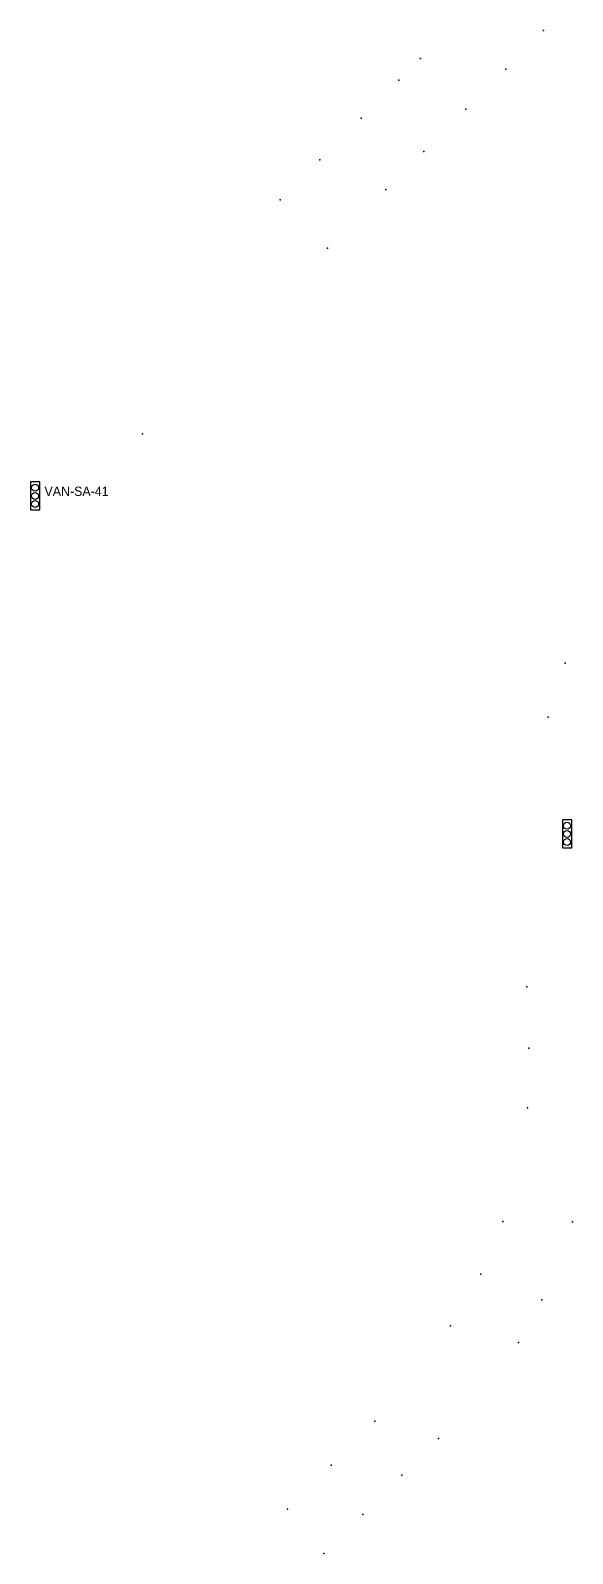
# Model space of a CAD drawing. Header units: inches. Extents: x 486474 to 494239, y 5455982 to 5460069.
# Drawn here: x 490726 to 490842.8, y 5457666.1 to 5457994.5 of the extents above; entities that cross this region are included whole.
import ezdxf

# ---------------------------------------------------------------- set-up
doc = ezdxf.new("R2010")
doc.units = ezdxf.units.IN
doc.header["$MEASUREMENT"] = 0
doc.layers.add('Parking Meters', color=10, linetype='Continuous')
doc.layers.add('Traffic Signals', color=10, linetype='Continuous')

msp = doc.modelspace()

# ---------------------------------------------------------------- linework, layer by layer
at = {"layer": 'Parking Meters', "color": 7}
for p in [(490836.48, 5457994.45), (490836.48, 5457994.45), (490810.01, 5457988.43), (490828.39, 5457986.08), (490828.39, 5457986.08), (490805.31, 5457983.72), (490805.31, 5457983.72), (490797.25, 5457975.51), (490797.25, 5457975.51), (490819.76, 5457977.47), (490819.76, 5457977.47), (490788.32, 5457966.56), (490788.32, 5457966.56), (490810.76, 5457968.34), (490810.76, 5457968.34), (490802.58, 5457960.13), (490779.76, 5457957.95), (490779.76, 5457957.95), (490790, 5457947.53), (490790, 5457947.53), (490750.14, 5457907.48), (490841.21, 5457858.08), (490841.21, 5457858.08), (490837.51, 5457846.43), (490832.89, 5457788.25), (490832.89, 5457788.25), (490833.33, 5457775.05), (490833.33, 5457775.05), (490833.08, 5457762.21), (490827.73, 5457737.65), (490827.73, 5457737.65), (490842.76, 5457737.63), (490823.03, 5457726.36), (490823.03, 5457726.36), (490836.12, 5457720.8), (490816.5, 5457715.2), (490831.1, 5457711.62), (490831.1, 5457711.62), (490800.21, 5457694.62), (490800.21, 5457694.62), (490813.86, 5457690.92), (490790.8, 5457685.15), (490790.8, 5457685.15), (490806.02, 5457682.97), (490806.02, 5457682.97), (490781.34, 5457675.63), (490781.34, 5457675.63), (490797.6, 5457674.48), (490797.6, 5457674.48), (490789.21, 5457666.1), (490789.21, 5457666.1)]:
    msp.add_point(p, dxfattribs=at)
at = {"layer": 'Traffic Signals', "color": 1}
for points in [[(490726, 5457891.11), (490728, 5457891.11), (490728, 5457897.11), (490726, 5457897.11)], [(490840.58, 5457818.24), (490842.58, 5457818.24), (490842.58, 5457824.24), (490840.58, 5457824.24)]]:
    msp.add_lwpolyline(points, close=True, dxfattribs=at)
for centre in [(490727, 5457895.86), (490727, 5457894.11), (490727, 5457892.36), (490841.58, 5457822.99), (490841.58, 5457821.24), (490841.58, 5457819.49)]:
    msp.add_circle(centre, 0.75, dxfattribs=at)

# ---------------------------------------------------------------- texts
msp.add_text('VAN-SA-41', height=2, dxfattribs=at).set_placement((490729, 5457894.11))

doc.saveas('drawing.dxf')
